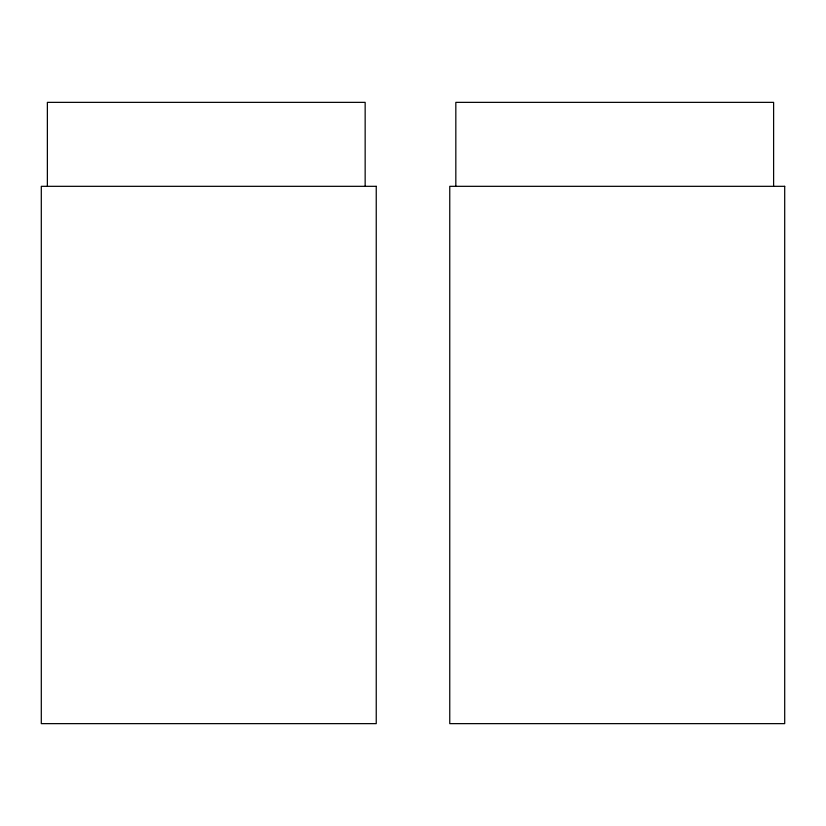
<?xml version="1.0" encoding="UTF-8"?>
<svg xmlns="http://www.w3.org/2000/svg" width="826" height="826" viewBox="0 0 826 826"><rect width="100%" height="100%" fill="white"/><g stroke="black" fill="none" stroke-linecap="round" stroke-linejoin="round"><path stroke-width="1.24" d="M773.611 186.325L773.611 102.362L455.828 102.362L455.828 186.325M365.154 186.325L365.154 102.362L47.371 102.362L47.371 186.325M376.243 186.325L41.3 186.325L41.3 723.638L376.243 723.638L376.243 186.325M784.7 186.325L449.757 186.325L449.757 723.638L784.7 723.638L784.7 186.325"/></g></svg>
